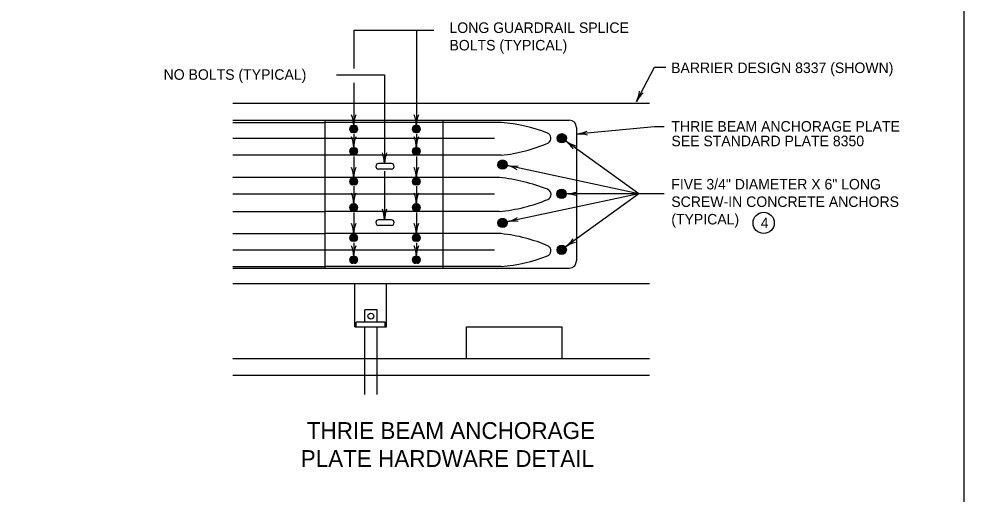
# Model space of a CAD drawing. Extents: x 99950 to 103353, y 99992 to 101050.
# Drawn here: x 102790 to 103353, y 100290 to 100573 of the extents above; entities that cross this region are included whole.
import ezdxf

# ---------------------------------------------------------------- set-up
doc = ezdxf.new("R2010")
doc.units = 0
for name, color, linetype in [('DETAIL', 7, 'Continuous'), ('DETAIL DIM', 7, 'Continuous'), ('DETAIL TXT', 7, 'Continuous'), ('PLOT AIDS', 7, 'Continuous'), ('SHT BRDR', 7, 'Continuous')]:
    doc.layers.add(name, color=color, linetype=linetype)

msp = doc.modelspace()

# ---------------------------------------------------------------- linework, layer by layer
at = {"layer": 'DETAIL'}
for p, q in [((102917.57, 100522.86), (103165.62, 100522.86)), ((102917.57, 100512.73), (103117.74, 100512.73)), ((102917.57, 100511.29), (102972.22, 100511.29)), ((102972.22, 100512.73), (102972.22, 100424.6)), ((103077.32, 100511.29), (102972.22, 100511.29)), ((102991.69, 100508.35), (102987.18, 100508.35)), ((102991.37, 100508.8), (102987.5, 100508.8)), ((102990.78, 100509.24), (102988.08, 100509.24)), ((102989.91, 100509.44), (102988.96, 100509.44)), ((103028.99, 100508.35), (103024.49, 100508.35)), ((103028.68, 100508.8), (103024.8, 100508.8)), ((103028.09, 100509.24), (103025.39, 100509.24)), ((103027.22, 100509.44), (103026.26, 100509.44)), ((103042.54, 100512.38), (103042.54, 100424.26)), ((103122.13, 100508.34), (103122.13, 100428.99)), ((102991.9, 100507.48), (102986.96, 100507.48)), ((102991.86, 100507.03), (102987.01, 100507.03)), ((102991.85, 100507.92), (102987.02, 100507.92)), ((102991.71, 100506.59), (102987.15, 100506.59)), ((102991.43, 100506.16), (102987.43, 100506.16)), ((102990.89, 100505.71), (102987.97, 100505.71)), ((102989.91, 100505.45), (102988.96, 100505.45)), ((103029.21, 100507.48), (103024.27, 100507.48)), ((103029.17, 100507.03), (103024.31, 100507.03)), ((103029.15, 100507.92), (103024.32, 100507.92)), ((103029.02, 100506.59), (103024.46, 100506.59)), ((103028.74, 100506.16), (103024.74, 100506.16)), ((103028.2, 100505.71), (103025.28, 100505.71)), ((103027.22, 100505.45), (103026.26, 100505.45)), ((103110.78, 100500.92), (103110.78, 100502.96)), ((103111, 100500.49), (103111, 100503.42)), ((103111.21, 100500.17), (103111.21, 100503.7)), ((103111.43, 100499.93), (103111.43, 100503.95)), ((103111.66, 100499.72), (103111.66, 100504.11)), ((103111.88, 100499.66), (103111.88, 100504.23)), ((103112.1, 100499.51), (103112.1, 100504.39)), ((103112.32, 100499.43), (103112.32, 100504.48)), ((103112.54, 100499.35), (103112.54, 100504.54)), ((103112.75, 100499.29), (103112.75, 100504.65)), ((103112.98, 100499.25), (103112.98, 100504.68)), ((103113.2, 100499.31), (103113.2, 100504.68)), ((103113.42, 100499.28), (103113.42, 100504.68)), ((103113.64, 100499.23), (103113.64, 100504.65)), ((103113.86, 100499.28), (103113.86, 100504.62)), ((103114.08, 100499.31), (103114.08, 100504.56)), ((103114.3, 100499.39), (103114.3, 100504.48)), ((103114.52, 100499.46), (103114.52, 100504.39)), ((103114.74, 100499.62), (103114.74, 100504.27)), ((103114.96, 100499.75), (103114.96, 100504.17)), ((103115.18, 100499.95), (103115.18, 100503.91)), ((103115.4, 100500.21), (103115.4, 100503.67)), ((103115.62, 100500.47), (103115.62, 100503.39)), ((103115.84, 100500.92), (103115.84, 100502.95)), ((102917.57, 100501.94), (103073.29, 100501.94)), ((102917.57, 100492.07), (102972.22, 100492.07)), ((103077.32, 100491.81), (102972.22, 100491.81)), ((102991.9, 100494.31), (102986.96, 100494.31)), ((102991.86, 100493.86), (102987.01, 100493.86)), ((102991.85, 100494.75), (102987.02, 100494.75)), ((102991.71, 100493.43), (102987.15, 100493.43)), ((102991.69, 100495.19), (102987.18, 100495.19)), ((102991.43, 100492.99), (102987.43, 100492.99)), ((102991.37, 100495.63), (102987.5, 100495.63)), ((102990.89, 100492.54), (102987.97, 100492.54)), ((102990.78, 100496.07), (102988.08, 100496.07)), ((102989.91, 100496.27), (102988.96, 100496.27)), ((102989.91, 100492.29), (102988.96, 100492.29)), ((103029.21, 100494.31), (103024.27, 100494.31)), ((103029.17, 100493.86), (103024.31, 100493.86)), ((103029.15, 100494.75), (103024.32, 100494.75)), ((103029.02, 100493.43), (103024.46, 100493.43)), ((103028.99, 100495.19), (103024.49, 100495.19)), ((103028.74, 100492.99), (103024.74, 100492.99)), ((103028.68, 100495.63), (103024.8, 100495.63)), ((103028.2, 100492.54), (103025.28, 100492.54)), ((103028.09, 100496.07), (103025.39, 100496.07)), ((103027.22, 100496.27), (103026.26, 100496.27)), ((103027.22, 100492.29), (103026.26, 100492.29)), ((103011.92, 100486.88), (103004.25, 100486.88)), ((103080.75, 100486.33), (103075.34, 100486.33)), ((103080.71, 100486.11), (103075.34, 100486.11)), ((103080.77, 100485.89), (103075.34, 100485.89)), ((103080.79, 100486.55), (103075.38, 100486.55)), ((103080.73, 100485.67), (103075.38, 100485.67)), ((103080.75, 100486.78), (103075.4, 100486.78)), ((103080.71, 100486.99), (103075.46, 100486.99)), ((103080.64, 100487.21), (103075.54, 100487.21)), ((103080.56, 100487.43), (103075.64, 100487.43)), ((103080.4, 100487.65), (103075.75, 100487.65)), ((103080.28, 100487.87), (103075.85, 100487.87)), ((103080.07, 100488.1), (103076.12, 100488.1)), ((103079.81, 100488.32), (103076.35, 100488.32)), ((103079.55, 100488.53), (103076.63, 100488.53)), ((103079.11, 100488.75), (103077.08, 100488.75)), ((103078.08, 100486.23), (103078.54, 100486.23)), ((103011.92, 100483.58), (103004.25, 100483.58)), ((103080.67, 100485.45), (103075.48, 100485.45)), ((103080.59, 100485.23), (103075.54, 100485.23)), ((103080.52, 100485.01), (103075.64, 100485.01)), ((103080.35, 100484.79), (103075.8, 100484.79)), ((103080.3, 100484.57), (103075.91, 100484.57)), ((103080.09, 100484.35), (103076.08, 100484.35)), ((103079.85, 100484.13), (103076.32, 100484.13)), ((103079.52, 100483.91), (103076.61, 100483.91)), ((103079.11, 100483.69), (103077.07, 100483.69)), ((102917.57, 100478.86), (102972.22, 100478.86)), ((103076.22, 100478.64), (102972.22, 100478.64)), ((102991.9, 100476.21), (102986.96, 100476.21)), ((102991.86, 100475.76), (102987.01, 100475.76)), ((102991.85, 100476.64), (102987.02, 100476.64)), ((102991.71, 100475.32), (102987.15, 100475.32)), ((102991.69, 100477.08), (102987.18, 100477.08)), ((102991.43, 100474.89), (102987.43, 100474.89)), ((102991.37, 100477.53), (102987.5, 100477.53)), ((102990.89, 100474.44), (102987.97, 100474.44)), ((102990.78, 100477.97), (102988.08, 100477.97)), ((102989.91, 100478.17), (102988.96, 100478.17)), ((103029.21, 100476.21), (103024.27, 100476.21)), ((103029.17, 100475.76), (103024.31, 100475.76)), ((103029.15, 100476.64), (103024.32, 100476.64)), ((103029.02, 100475.32), (103024.46, 100475.32)), ((103028.99, 100477.08), (103024.49, 100477.08)), ((103028.74, 100474.89), (103024.74, 100474.89)), ((103028.68, 100477.53), (103024.8, 100477.53)), ((103028.2, 100474.44), (103025.28, 100474.44)), ((103028.09, 100477.97), (103025.39, 100477.97)), ((103027.22, 100478.17), (103026.26, 100478.17)), ((102917.57, 100468.86), (103073.29, 100468.86)), ((102989.91, 100474.18), (102988.96, 100474.18)), ((103027.22, 100474.18), (103026.26, 100474.18)), ((103110.68, 100467.84), (103110.68, 100469.87)), ((103110.91, 100467.42), (103110.91, 100470.34)), ((103111.13, 100467.09), (103111.13, 100470.62)), ((103111.35, 100466.85), (103111.35, 100470.86)), ((103111.57, 100466.64), (103111.57, 100471.03)), ((103111.79, 100466.59), (103111.79, 100471.15)), ((103112.01, 100466.42), (103112.01, 100471.31)), ((103112.23, 100466.35), (103112.23, 100471.4)), ((103112.45, 100466.27), (103112.45, 100471.46)), ((103112.67, 100466.21), (103112.67, 100471.56)), ((103112.89, 100466.17), (103112.89, 100471.6)), ((103113.11, 100466.23), (103113.11, 100471.6)), ((103113.33, 100466.19), (103113.33, 100471.6)), ((103113.55, 100466.15), (103113.55, 100471.56)), ((103113.77, 100466.19), (103113.77, 100471.54)), ((103113.99, 100466.23), (103113.99, 100471.48)), ((103114.21, 100466.3), (103114.21, 100471.4)), ((103114.43, 100466.39), (103114.43, 100471.31)), ((103114.65, 100466.54), (103114.65, 100471.19)), ((103114.87, 100466.66), (103114.87, 100471.09)), ((103115.09, 100466.88), (103115.09, 100470.83)), ((103115.31, 100467.13), (103115.31, 100470.59)), ((103115.54, 100467.4), (103115.54, 100470.31)), ((103115.75, 100467.84), (103115.75, 100469.86)), ((102917.57, 100458.42), (102972.22, 100458.42)), ((103076.22, 100458.34), (102972.22, 100458.34)), ((102991.9, 100460.85), (102986.96, 100460.85)), ((102991.86, 100460.4), (102987.01, 100460.4)), ((102991.85, 100461.28), (102987.02, 100461.28)), ((102991.71, 100459.96), (102987.15, 100459.96)), ((102991.69, 100461.72), (102987.18, 100461.72)), ((102991.43, 100459.52), (102987.43, 100459.52)), ((102991.37, 100462.17), (102987.5, 100462.17)), ((102990.89, 100459.08), (102987.97, 100459.08)), ((102990.78, 100462.6), (102988.08, 100462.6)), ((102989.91, 100462.81), (102988.96, 100462.81)), ((102989.91, 100458.82), (102988.96, 100458.82)), ((103029.21, 100460.85), (103024.27, 100460.85)), ((103029.17, 100460.4), (103024.31, 100460.4)), ((103029.15, 100461.28), (103024.32, 100461.28)), ((103029.02, 100459.96), (103024.46, 100459.96)), ((103028.99, 100461.72), (103024.49, 100461.72)), ((103028.74, 100459.52), (103024.74, 100459.52)), ((103028.68, 100462.17), (103024.8, 100462.17)), ((103028.2, 100459.08), (103025.28, 100459.08)), ((103028.09, 100462.6), (103025.39, 100462.6)), ((103027.22, 100462.81), (103026.26, 100462.81)), ((103027.22, 100458.82), (103026.26, 100458.82)), ((103011.92, 100453.41), (103004.25, 100453.41)), ((103080.79, 100451.85), (103075.38, 100451.85)), ((103080.75, 100452.08), (103075.4, 100452.08)), ((103080.71, 100452.29), (103075.46, 100452.29)), ((103080.64, 100452.51), (103075.54, 100452.51)), ((103080.56, 100452.73), (103075.64, 100452.73)), ((103080.4, 100452.96), (103075.75, 100452.96)), ((103080.28, 100453.17), (103075.85, 100453.17)), ((103080.07, 100453.4), (103076.12, 100453.4)), ((103079.81, 100453.62), (103076.35, 100453.62)), ((103079.55, 100453.83), (103076.63, 100453.83)), ((103079.11, 100454.05), (103077.08, 100454.05)), ((103011.92, 100450.11), (103004.25, 100450.11)), ((103080.75, 100451.63), (103075.34, 100451.63)), ((103080.71, 100451.41), (103075.34, 100451.41)), ((103080.77, 100451.19), (103075.34, 100451.19)), ((103080.73, 100450.97), (103075.38, 100450.97)), ((103080.67, 100450.75), (103075.48, 100450.75)), ((103080.59, 100450.53), (103075.54, 100450.53)), ((103080.52, 100450.31), (103075.64, 100450.31)), ((103080.35, 100450.09), (103075.8, 100450.09)), ((103080.3, 100449.87), (103075.91, 100449.87)), ((103080.09, 100449.65), (103076.08, 100449.65)), ((103079.85, 100449.43), (103076.32, 100449.43)), ((103079.52, 100449.21), (103076.61, 100449.21)), ((103079.11, 100448.99), (103077.07, 100448.99)), ((103078.08, 100451.52), (103078.54, 100451.52)), ((102917.57, 100445.26), (102972.22, 100445.26)), ((103077.32, 100445.18), (102972.22, 100445.18)), ((102991.9, 100442.74), (102986.96, 100442.74)), ((102991.86, 100442.3), (102987.01, 100442.3)), ((102991.85, 100443.18), (102987.02, 100443.18)), ((102991.71, 100441.86), (102987.15, 100441.86)), ((102991.69, 100443.62), (102987.18, 100443.62)), ((102991.43, 100441.42), (102987.43, 100441.42)), ((102991.37, 100444.06), (102987.5, 100444.06)), ((102990.89, 100440.97), (102987.97, 100440.97)), ((102990.78, 100444.5), (102988.08, 100444.5)), ((102989.91, 100444.7), (102988.96, 100444.7)), ((102989.91, 100440.72), (102988.96, 100440.72)), ((103029.21, 100442.74), (103024.27, 100442.74)), ((103029.17, 100442.3), (103024.31, 100442.3)), ((103029.15, 100443.18), (103024.32, 100443.18)), ((103029.02, 100441.86), (103024.46, 100441.86)), ((103028.99, 100443.62), (103024.49, 100443.62)), ((103028.74, 100441.42), (103024.74, 100441.42)), ((103028.68, 100444.06), (103024.8, 100444.06)), ((103028.2, 100440.97), (103025.28, 100440.97)), ((103028.09, 100444.5), (103025.39, 100444.5)), ((103027.22, 100444.7), (103026.26, 100444.7)), ((103027.22, 100440.72), (103026.26, 100440.72)), ((102917.57, 100435.58), (103073.29, 100435.58)), ((103110.78, 100434.56), (103110.78, 100436.6)), ((103111, 100434.14), (103111, 100437.06)), ((103111.21, 100433.82), (103111.21, 100437.35)), ((103111.43, 100433.58), (103111.43, 100437.59)), ((103111.66, 100433.36), (103111.66, 100437.75)), ((103111.88, 100433.31), (103111.88, 100437.87)), ((103112.1, 100433.15), (103112.1, 100438.03)), ((103112.32, 100433.07), (103112.32, 100438.13)), ((103112.54, 100433), (103112.54, 100438.18)), ((103112.75, 100432.94), (103112.75, 100438.29)), ((103112.98, 100432.89), (103112.98, 100438.33)), ((103113.2, 100432.96), (103113.2, 100438.33)), ((103113.42, 100432.91), (103113.42, 100438.33)), ((103113.64, 100432.87), (103113.64, 100438.29)), ((103113.86, 100432.91), (103113.86, 100438.26)), ((103114.08, 100432.96), (103114.08, 100438.21)), ((103114.3, 100433.03), (103114.3, 100438.13)), ((103114.52, 100433.11), (103114.52, 100438.03)), ((103114.74, 100433.26), (103114.74, 100437.91)), ((103114.96, 100433.38), (103114.96, 100437.82)), ((103115.18, 100433.6), (103115.18, 100437.55)), ((103115.4, 100433.85), (103115.4, 100437.32)), ((103115.62, 100434.12), (103115.62, 100437.03)), ((103115.84, 100434.56), (103115.84, 100436.59)), ((102991.9, 100429.58), (102986.96, 100429.58)), ((102991.85, 100430.01), (102987.02, 100430.01)), ((102991.69, 100430.45), (102987.18, 100430.45)), ((102991.37, 100430.9), (102987.5, 100430.9)), ((102990.78, 100431.33), (102988.08, 100431.33)), ((102989.91, 100431.53), (102988.96, 100431.53)), ((103029.21, 100429.58), (103024.27, 100429.58)), ((103029.15, 100430.01), (103024.32, 100430.01)), ((103028.99, 100430.45), (103024.49, 100430.45)), ((103028.68, 100430.9), (103024.8, 100430.9)), ((103028.09, 100431.33), (103025.39, 100431.33)), ((103027.22, 100431.53), (103026.26, 100431.53)), ((102917.57, 100425.7), (102972.22, 100425.7)), ((102917.57, 100424.6), (103117.74, 100424.6)), ((103077.32, 100425.7), (102972.22, 100425.7)), ((102991.86, 100429.13), (102987.01, 100429.13)), ((102991.71, 100428.69), (102987.15, 100428.69)), ((102991.43, 100428.25), (102987.43, 100428.25)), ((102990.89, 100427.81), (102987.98, 100427.81)), ((102989.91, 100427.55), (102988.96, 100427.55)), ((103029.17, 100429.13), (103024.31, 100429.13)), ((103029.02, 100428.69), (103024.46, 100428.69)), ((103028.74, 100428.25), (103024.74, 100428.25)), ((103028.2, 100427.81), (103025.28, 100427.81)), ((103027.22, 100427.55), (103026.26, 100427.55)), ((102917.57, 100415.48), (103165.62, 100415.48)), ((102990.06, 100389.83), (102990.06, 100415.48)), ((103009.07, 100389.83), (103009.07, 100415.48)), ((103003.32, 100399.84), (102996.03, 100399.84)), ((102996.03, 100392.42), (102996.03, 100399.84)), ((103003.32, 100392.42), (103003.32, 100399.84)), ((102990.06, 100389.83), (103009.07, 100389.83)), ((103008.27, 100392.42), (102990.94, 100392.42)), ((102990.94, 100389.94), (102990.94, 100392.42)), ((102996.03, 100370.83), (102996.03, 100389.83)), ((103003.32, 100370.83), (103003.32, 100389.83)), ((103008.27, 100389.94), (103008.27, 100392.42)), ((103056.58, 100389.83), (103113.59, 100389.83)), ((103056.58, 100370.83), (103056.58, 100389.83)), ((103113.59, 100370.83), (103113.59, 100389.83)), ((102917.57, 100370.83), (103165.62, 100370.83)), ((102996.03, 100349.44), (102996.03, 100370.83)), ((103003.32, 100349.44), (103003.32, 100370.83)), ((102917.57, 100360.89), (103165.62, 100360.89))]:
    msp.add_line(p, q, dxfattribs=at)
for centre, radius in [((103113.42, 100501.93), 2.75), ((103078.09, 100486.22), 2.75), ((103113.22, 100468.86), 2.75), ((103078.09, 100451.52), 2.75), ((103113.31, 100435.58), 2.75), ((102999.67, 100396.13), 1.75)]:
    msp.add_circle(centre, radius, dxfattribs=at)
for centre, radius, start, end in [((102988.96, 100507.44), 1.99, 90, 270), ((102989.91, 100507.44), 1.99, 270, 90), ((103026.26, 100507.44), 1.99, 90, 270), ((103027.22, 100507.44), 1.99, 270, 90), ((103070.36, 100417.01), 94.53, 68.633, 85.7791), ((103117.74, 100508.34), 4.39, 0, 90), ((103103.65, 100501.96), 3.29, 302.5815, 69.5602), ((103066.76, 100589.25), 98.01, 276.183, 293.2328), ((102988.96, 100494.28), 1.99, 90, 270), ((102989.91, 100494.28), 1.99, 270, 90), ((103026.26, 100494.28), 1.99, 90, 270), ((103027.22, 100494.28), 1.99, 270, 90), ((103004.25, 100485.23), 1.65, 90, 270), ((103011.92, 100485.23), 1.65, 270, 90), ((102988.96, 100476.17), 1.99, 90, 270), ((102989.91, 100476.17), 1.99, 270, 90), ((103026.26, 100476.17), 1.99, 90, 270), ((103027.22, 100476.17), 1.99, 270, 90), ((103064.03, 100368.01), 111.3, 68.5118, 83.71), ((103103.65, 100468.49), 3.29, 295.2376, 69.5602), ((103065.37, 100562.74), 105.01, 275.931, 292.2031), ((102988.96, 100460.81), 1.99, 90, 270), ((102989.91, 100460.81), 1.99, 270, 90), ((103026.26, 100460.81), 1.99, 90, 270), ((103027.22, 100460.81), 1.99, 270, 90), ((103004.25, 100451.76), 1.65, 90, 270), ((103011.92, 100451.76), 1.65, 270, 90), ((102988.96, 100442.71), 1.99, 90, 270), ((102989.91, 100442.71), 1.99, 270, 90), ((103026.26, 100442.71), 1.99, 90, 270), ((103027.22, 100442.71), 1.99, 270, 90), ((103066.76, 100347.74), 98.01, 66.7672, 83.817), ((103103.65, 100435.03), 3.29, 290.4398, 57.4185), ((102988.96, 100429.54), 1.99, 90, 270), ((102989.91, 100429.54), 1.99, 270, 90), ((103026.26, 100429.54), 1.99, 90, 270), ((103027.22, 100429.54), 1.99, 270, 90), ((103070.36, 100519.97), 94.53, 274.2209, 291.367), ((103117.74, 100428.99), 4.39, 270, 0)]:
    msp.add_arc(centre, radius, start, end, dxfattribs=at)
at = {"layer": 'DETAIL DIM'}
for p, q in [((102989.43, 100566.22), (103037.22, 100566.22)), ((102989.43, 100566.22), (102989.43, 100543.42)), ((103026.74, 100566.22), (103026.74, 100509.44)), ((103157.76, 100523.72), (103168.54, 100544.33)), ((103168.54, 100544.33), (103175.2, 100544.33)), ((102979.11, 100539.69), (103007.78, 100539.69)), ((103007.78, 100539.69), (103007.78, 100486.88)), ((102989.43, 100534.95), (102989.43, 100509.44)), ((103168.54, 100508.68), (103122.13, 100504.41)), ((103174.27, 100508.68), (103168.54, 100508.68)), ((102989.43, 100504.55), (102989.43, 100496.27)), ((103026.74, 100504.55), (103026.74, 100496.27)), ((103159.28, 100468.86), (103115.7, 100500.29)), ((102989.43, 100491), (102989.43, 100478.17)), ((103026.74, 100491), (103026.74, 100478.17)), ((103159.28, 100468.86), (103080.81, 100485.72)), ((103007.78, 100482.35), (103007.78, 100453.41)), ((102989.43, 100473.37), (102989.43, 100462.81)), ((103026.74, 100473.37), (103026.74, 100462.81)), ((103159.28, 100468.86), (103080.87, 100452.26)), ((103159.28, 100468.86), (103115.55, 100437.24)), ((103159.28, 100468.86), (103115.98, 100468.86)), ((103174.27, 100468.86), (103159.28, 100468.86)), ((102989.43, 100457.78), (102989.43, 100444.7)), ((103026.74, 100457.78), (103026.74, 100444.7)), ((102989.43, 100439.77), (102989.43, 100431.53)), ((103026.74, 100439.77), (103026.74, 100431.53))]:
    msp.add_line(p, q, dxfattribs=at)
for centre, start, end in [((103139.32, 100532.71), 334.0116, 352.3952), ((103175.66, 100513.7), 132.3775, 150.7611), ((102968.93, 100508.86), 1.6252, 20.0088), ((103009.94, 100508.86), 159.9912, 178.3748), ((103006.23, 100508.86), 1.6252, 20.0088), ((103047.24, 100508.86), 159.9912, 178.3748), ((102968.93, 100495.69), 1.6252, 20.0088), ((103009.94, 100495.69), 159.9912, 178.3748), ((103006.23, 100495.69), 1.6252, 20.0088), ((103047.24, 100495.69), 159.9912, 178.3748), ((103119.67, 100524.78), 276.8814, 295.265), ((103123.43, 100483.94), 75.2474, 93.631), ((103127.23, 100517.26), 235.8211, 254.2047), ((103103.24, 100484), 34.1871, 52.5707), ((102987.27, 100486.3), 1.6252, 20.0088), ((103028.28, 100486.3), 159.9912, 178.3748), ((103084.55, 100505.89), 259.4999, 277.8835), ((103075.94, 100465.79), 57.8658, 76.2494), ((102968.93, 100477.58), 1.6252, 20.0088), ((103009.94, 100477.58), 159.9912, 178.3748), ((103006.23, 100477.58), 1.6252, 20.0088), ((103047.24, 100477.58), 159.9912, 178.3748), ((102968.93, 100462.22), 1.6252, 20.0088), ((103009.94, 100462.22), 159.9912, 178.3748), ((103006.23, 100462.22), 1.6252, 20.0088), ((103047.24, 100462.22), 159.9912, 178.3748), ((103115.39, 100489.37), 271.6252, 290.0088), ((103115.39, 100448.36), 69.9912, 88.3748), ((102987.27, 100452.83), 1.6252, 20.0088), ((103028.28, 100452.83), 159.9912, 178.3748), ((103076.06, 100472.2), 283.5795, 301.9631), ((103084.55, 100432.08), 81.9455, 100.3291), ((102968.93, 100444.12), 1.6252, 20.0088), ((103009.94, 100444.12), 159.9912, 178.3748), ((103006.23, 100444.12), 1.6252, 20.0088), ((103047.24, 100444.12), 159.9912, 178.3748), ((103103.07, 100453.52), 307.4983, 325.8819), ((102968.93, 100430.95), 1.6252, 20.0088), ((103009.94, 100430.95), 159.9912, 178.3748), ((103006.23, 100430.95), 1.6252, 20.0088), ((103047.24, 100430.95), 159.9912, 178.3748), ((103127.1, 100420.28), 105.8643, 124.2479)]:
    msp.add_arc(centre, 20.51, start, end, dxfattribs=at)
at = {"layer": 'DETAIL TXT'}
msp.add_circle((103233.57, 100451.59), 6.31, dxfattribs=at)
at = {"layer": 'PLOT AIDS'}
msp.add_lwpolyline([(101702.89, 99991.84), (103352.89, 99991.84), (103352.89, 101041.84), (101702.89, 101041.84)], close=True, dxfattribs=at)
at = {"layer": 'SHT BRDR'}
msp.add_line((103352.89, 99991.84), (103352.89, 101041.84), dxfattribs=at)

# ---------------------------------------------------------------- texts
at = {"layer": 'DETAIL TXT'}
for s, height, p in [('LONG GUARDRAIL SPLICE', 6.25, (103046.47, 100564.61)), ('BOLTS (TYPICAL)', 6.25, (103046.47, 100554.19)), ('NO BOLTS (TYPICAL)', 6.25, (102876.25, 100536.73)), ('BARRIER DESIGN 8337 (SHOWN)', 6.25, (103178.44, 100540.73)), ('THRIE BEAM ANCHORAGE PLATE', 6.25, (103178.61, 100505.91)), ('SEE STANDARD PLATE 8350', 6.25, (103178.61, 100497.2)), ('FIVE 3/4" DIAMETER X 6" LONG', 6.25, (103178.55, 100471.48)), ('SCREW-IN CONCRETE ANCHORS', 6.25, (103178.55, 100461.07)), ('(TYPICAL)', 6.25, (103178.55, 100450.65)), ('4', 6.25, (103231.8, 100448.47)), ('THRIE BEAM ANCHORAGE', 10, (102961.5, 100323.02)), ('PLATE HARDWARE DETAIL', 10, (102957.88, 100306.36))]:
    msp.add_text(s, height=height, dxfattribs=at).set_placement(p)

doc.saveas('drawing.dxf')
